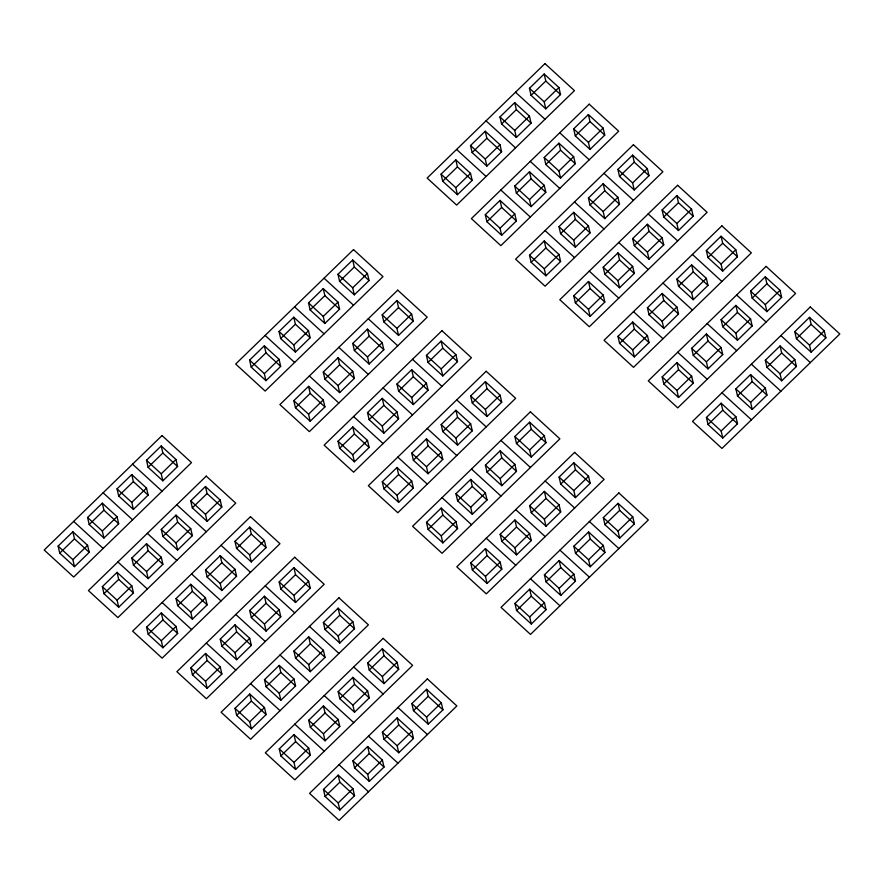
<?xml version="1.0" encoding="UTF-8"?>
<svg xmlns="http://www.w3.org/2000/svg" width="884" height="884" viewBox="0 0 884 884"><rect width="100%" height="100%" fill="white"/><g stroke="black" fill="none" stroke-linecap="round" stroke-linejoin="round"><path stroke-width="1.33" d="M58.123 546.102L72.853 531.792L87.593 545.317L89.218 552.345L74.488 566.655L59.747 553.141L58.123 546.102L72.864 559.627L74.488 566.655M87.582 517.494L102.312 503.184L117.053 516.709L118.677 523.737L103.947 538.047L89.207 524.521L87.582 517.494L102.323 531.008L103.947 538.047M117.042 488.874L131.771 474.575L146.512 488.09L148.136 495.128L133.407 509.427L118.666 495.913L117.042 488.874L131.782 502.399L133.407 509.427M146.49 460.266L161.22 445.956L175.96 459.481L177.585 466.509L162.855 480.819L148.114 467.304L146.49 460.266L161.231 473.791L162.855 480.819M249.597 360.119L264.327 345.821L279.068 359.335L280.692 366.374L265.962 380.673L251.222 367.158L249.597 360.119L264.338 373.645L265.962 380.673M279.057 331.511L293.775 317.212L308.516 330.726L310.14 337.754L295.422 352.064L280.67 338.55L279.057 331.511L293.797 345.036L295.422 352.064M308.505 302.903L323.235 288.593L337.975 302.118L339.6 309.146L324.87 323.456L310.129 309.93L308.505 302.903L323.246 316.417L324.87 323.456M337.964 274.294L352.694 259.984L367.435 273.499L369.059 280.537L354.329 294.836L339.589 281.322L337.964 274.294L352.705 287.808L354.329 294.836M441.061 174.148L455.79 159.838L470.531 173.363L472.155 180.391L457.426 194.701L442.685 181.176L441.061 174.148L455.801 187.662L457.426 194.701M470.52 145.54L485.25 131.23L499.99 144.744L501.615 151.783L486.885 166.082L472.144 152.567L470.52 145.54L485.261 159.054L486.885 166.082M499.979 116.92L514.709 102.621L529.45 116.135L531.074 123.163L516.344 137.473L501.604 123.959L499.979 116.92L514.72 130.445L516.344 137.473M529.439 88.312L544.168 74.002L558.909 87.527L560.533 94.555L545.804 108.865L531.063 95.339L529.439 88.312L544.179 101.826L545.804 108.865M59.747 553.141L74.477 538.831L72.853 531.792M89.207 524.521L103.936 510.223L102.312 503.184M118.666 495.913L133.385 481.603L131.771 474.575M148.114 467.304L162.844 452.995L161.22 445.956M251.222 367.158L265.951 352.849L264.327 345.821M280.67 338.55L295.4 324.24L293.775 317.212M310.129 309.93L324.859 295.632L323.235 288.593M339.589 281.322L354.318 267.012L352.694 259.984M442.685 181.176L457.415 166.877L455.79 159.838M472.144 152.567L486.874 138.258L485.25 131.23M501.604 123.959L516.333 109.649L514.709 102.621M531.063 95.339L545.793 81.041L544.168 74.002M72.864 559.627L87.593 545.317M102.323 531.008L117.053 516.709M131.782 502.399L146.512 488.09M161.231 473.791L175.96 459.481M264.338 373.645L279.068 359.335M293.797 345.036L308.516 330.726M323.246 316.417L337.975 302.118M352.705 287.808L367.435 273.499M455.801 187.662L470.531 173.363M485.261 159.054L499.99 144.744M514.72 130.445L529.45 116.135M544.179 101.826L558.909 87.527M102.345 586.656L117.075 572.357L131.815 585.871L133.44 592.91L118.71 607.209L103.969 593.694L102.345 586.656L117.086 600.181L118.71 607.209M131.804 558.047L146.534 543.737L161.275 557.263L162.899 564.29L148.169 578.6L133.429 565.075L131.804 558.047L146.545 571.572L148.169 578.6M161.264 529.439L175.993 515.129L190.734 528.654L192.358 535.682L177.629 549.992L162.888 536.466L161.264 529.439L176.004 542.953L177.629 549.992M190.723 500.819L205.453 486.52L220.193 500.035L221.818 507.073L207.088 521.372L192.347 507.858L190.723 500.819L205.464 514.344L207.088 521.372M293.819 400.684L308.549 386.374L323.29 399.899L324.914 406.927L310.185 421.237L295.444 407.712L293.819 400.684L308.56 414.198L310.185 421.237M323.279 372.065L338.008 357.766L352.749 371.28L354.373 378.319L339.644 392.618L324.903 379.103L323.279 372.065L338.019 385.59L339.644 392.618M352.738 343.456L367.457 329.146L382.197 342.672L383.822 349.699L369.103 364.009L354.351 350.495L352.738 343.456L367.479 356.981L369.103 364.009M382.186 314.848L396.916 300.538L411.657 314.063L413.281 321.091L398.551 335.401L383.811 321.875L382.186 314.848L396.927 328.362L398.551 335.401M485.294 214.702L500.024 200.403L514.764 213.917L516.389 220.945L501.659 235.255L486.918 221.74L485.294 214.702L500.035 228.227L501.659 235.255M514.742 186.093L529.472 171.783L544.212 185.308L545.837 192.336L531.107 206.646L516.366 193.121L514.742 186.093L529.483 199.607L531.107 206.646M544.201 157.485L558.931 143.175L573.672 156.689L575.296 163.728L560.567 178.027L545.826 164.512L544.201 157.485L558.942 170.999L560.567 178.027M573.661 128.865L588.39 114.566L603.131 128.081L604.755 135.108L590.026 149.418L575.285 135.904L573.661 128.865L588.401 142.39L590.026 149.418M103.969 593.694L118.699 579.385L117.075 572.357M133.429 565.075L148.158 550.776L146.534 543.737M162.888 536.466L177.618 522.168L175.993 515.129M192.347 507.858L207.066 493.548L205.453 486.52M295.444 407.712L310.173 393.413L308.549 386.374M324.903 379.103L339.633 364.794L338.008 357.766M354.351 350.495L369.081 336.185L367.457 329.146M383.811 321.875L398.54 307.577L396.916 300.538M486.918 221.74L501.637 207.431L500.024 200.403M516.366 193.121L531.096 178.822L529.472 171.783M545.826 164.512L560.555 150.203L558.931 143.175M575.285 135.904L590.015 121.594L588.39 114.566M117.086 600.181L131.815 585.871M146.545 571.572L161.275 557.263M176.004 542.953L190.734 528.654M205.464 514.344L220.193 500.035M308.56 414.198L323.29 399.899M338.019 385.59L352.749 371.28M367.479 356.981L382.197 342.672M396.927 328.362L411.657 314.063M500.035 228.227L514.764 213.917M529.483 199.607L544.212 185.308M558.942 170.999L573.672 156.689M588.401 142.39L603.131 128.081M146.567 627.22L161.297 612.91L176.038 626.424L177.662 633.463L162.932 647.773L148.192 634.248L146.567 627.22L161.319 640.734L162.932 647.773M176.026 598.601L190.756 584.302L205.497 597.816L207.121 604.855L192.392 619.154L177.651 605.639L176.026 598.601L190.767 612.126L192.392 619.154M205.486 569.992L220.215 555.682L234.956 569.208L236.581 576.235L221.851 590.545L207.11 577.02L205.486 569.992L220.227 583.506L221.851 590.545M234.945 541.384L249.675 527.074L264.415 540.599L266.04 547.627L251.31 561.937L236.569 548.412L234.945 541.384L249.686 554.898L251.31 561.937M338.042 441.238L352.771 426.928L367.512 440.453L369.136 447.481L354.407 461.791L339.666 448.276L338.042 441.238L352.782 454.763L354.407 461.791M367.501 412.629L382.231 398.319L396.971 411.845L398.596 418.872L383.866 433.182L369.125 419.657L367.501 412.629L382.242 426.143L383.866 433.182M396.96 384.01L411.69 369.711L426.431 383.225L428.055 390.264L413.325 404.563L398.585 391.048L396.96 384.01L411.701 397.535L413.325 404.563M426.419 355.401L441.138 341.091L455.89 354.617L457.503 361.644L442.785 375.954L428.033 362.44L426.419 355.401L441.16 368.926L442.785 375.954M529.516 255.255L544.246 240.956L558.986 254.47L560.611 261.509L545.881 275.808L531.14 262.294L529.516 255.255L544.257 268.78L545.881 275.808M558.975 226.647L573.705 212.348L588.446 225.862L590.07 232.89L575.34 247.2L560.6 233.685L558.975 226.647L573.716 240.172L575.34 247.2M588.424 198.038L603.153 183.728L617.894 197.254L619.518 204.281L604.789 218.591L590.048 205.066L588.424 198.038L603.164 211.552L604.789 218.591M617.883 169.43L632.612 155.12L647.353 168.634L648.978 175.673L634.248 189.972L619.507 176.457L617.883 169.43L632.624 182.944L634.248 189.972M148.192 634.248L162.921 619.938L161.297 612.91M177.651 605.639L192.38 591.33L190.756 584.302M207.11 577.02L221.84 562.721L220.215 555.682M236.569 548.412L251.299 534.102L249.675 527.074M339.666 448.276L354.396 433.967L352.771 426.928M369.125 419.657L383.855 405.358L382.231 398.319M398.585 391.048L413.314 376.739L411.69 369.711M428.033 362.44L442.762 348.13L441.138 341.091M531.14 262.294L545.87 247.984L544.246 240.956M560.6 233.685L575.318 219.376L573.705 212.348M590.048 205.066L604.778 190.767L603.153 183.728M619.507 176.457L634.237 162.148L632.612 155.12M161.319 640.734L176.038 626.424M190.767 612.126L205.497 597.816M220.227 583.506L234.956 569.208M249.686 554.898L264.415 540.599M352.782 454.763L367.512 440.453M382.242 426.143L396.971 411.845M411.701 397.535L426.431 383.225M441.16 368.926L455.89 354.617M544.257 268.78L558.986 254.47M573.716 240.172L588.446 225.862M603.164 211.552L617.894 197.254M632.624 182.944L647.353 168.634M190.8 667.774L205.53 653.464L220.271 666.989L221.895 674.017L207.165 688.327L192.425 674.801L190.8 667.774L205.541 681.288L207.165 688.327M220.249 639.165L234.978 624.855L249.719 638.37L251.343 645.408L236.614 659.718L221.873 646.193L220.249 639.165L235 652.679L236.614 659.718M249.708 610.546L264.438 596.247L279.178 609.761L280.803 616.8L266.073 631.099L251.332 617.584L249.708 610.546L264.449 624.071L266.073 631.099M279.167 581.937L293.897 567.627L308.638 581.153L310.262 588.18L295.532 602.49L280.792 588.965L279.167 581.937L293.908 595.451L295.532 602.49M382.264 481.791L396.993 467.492L411.734 481.007L413.358 488.045L398.629 502.344L383.888 488.83L382.264 481.791L397.004 495.316L398.629 502.344M411.723 453.183L426.453 438.873L441.193 452.398L442.818 459.426L428.088 473.736L413.347 460.21L411.723 453.183L426.464 466.708L428.088 473.736M441.182 424.574L455.912 410.264L470.653 423.79L472.277 430.817L457.547 445.127L442.807 431.602L441.182 424.574L455.923 438.088L457.547 445.127M470.642 395.955L485.371 381.656L500.112 395.17L501.736 402.209L487.007 416.508L472.266 402.993L470.642 395.955L485.382 409.48L487.007 416.508M573.738 295.82L588.468 281.51L603.208 295.035L604.833 302.063L590.103 316.373L575.362 302.847L573.738 295.82L588.479 309.334L590.103 316.373M603.197 267.2L617.927 252.901L632.668 266.416L634.292 273.454L619.562 287.753L604.822 274.239L603.197 267.2L617.938 280.725L619.562 287.753M632.657 238.592L647.386 224.282L662.127 237.807L663.751 244.835L649.022 259.145L634.281 245.63L632.657 238.592L647.397 252.117L649.022 259.145M662.105 209.983L676.835 195.673L691.575 209.199L693.2 216.226L678.47 230.536L663.729 217.011L662.105 209.983L676.857 223.497L678.47 230.536M192.425 674.801L207.143 660.503L205.53 653.464M221.873 646.193L236.603 631.883L234.978 624.855M251.332 617.584L266.062 603.275L264.438 596.247M280.792 588.965L295.521 574.666L293.897 567.627M383.888 488.83L398.618 474.52L396.993 467.492M413.347 460.21L428.077 445.912L426.453 438.873M442.807 431.602L457.536 417.292L455.912 410.264M472.266 402.993L486.996 388.684L485.371 381.656M575.362 302.847L590.092 288.549L588.468 281.51M604.822 274.239L619.551 259.929L617.927 252.901M634.281 245.63L649 231.321L647.386 224.282M663.729 217.011L678.459 202.712L676.835 195.673M205.541 681.288L220.271 666.989M235 652.679L249.719 638.37M264.449 624.071L279.178 609.761M293.908 595.451L308.638 581.153M397.004 495.316L411.734 481.007M426.464 466.708L441.193 452.398M455.923 438.088L470.653 423.79M485.382 409.48L500.112 395.17M588.479 309.334L603.208 295.035M617.938 280.725L632.668 266.416M647.397 252.117L662.127 237.807M676.857 223.497L691.575 209.199M235.022 708.327L249.752 694.028L264.493 707.543L266.117 714.57L251.387 728.88L236.647 715.366L235.022 708.327L249.763 721.852L251.387 728.88M264.482 679.719L279.211 665.409L293.952 678.934L295.576 685.962L280.847 700.272L266.106 686.746L264.482 679.719L279.222 693.233L280.847 700.272M293.93 651.11L308.66 636.8L323.4 650.315L325.025 657.353L310.295 671.652L295.554 658.138L293.93 651.11L308.682 664.624L310.295 671.652M323.389 622.491L338.119 608.192L352.86 621.706L354.484 628.745L339.754 643.044L325.014 629.53L323.389 622.491L338.13 636.016L339.754 643.044M426.497 522.356L441.215 508.046L455.967 521.56L457.581 528.599L442.862 542.909L428.11 529.383L426.497 522.356L441.238 535.87L442.862 542.909M455.945 493.736L470.675 479.437L485.415 492.952L487.04 499.99L472.31 514.289L457.569 500.775L455.945 493.736L470.686 507.261L472.31 514.289M485.404 465.128L500.134 450.818L514.875 464.343L516.499 471.371L501.769 485.681L487.029 472.155L485.404 465.128L500.145 478.642L501.769 485.681M514.864 436.519L529.593 422.209L544.334 435.724L545.958 442.762L531.229 457.072L516.488 443.547L514.864 436.519L529.604 450.033L531.229 457.072M617.96 336.373L632.69 322.063L647.431 335.589L649.055 342.616L634.325 356.926L619.585 343.401L617.96 336.373L632.701 349.898L634.325 356.926M647.419 307.765L662.149 293.455L676.89 306.98L678.514 314.008L663.785 328.318L649.044 314.792L647.419 307.765L662.16 321.279L663.785 328.318M676.879 279.145L691.608 264.846L706.349 278.361L707.974 285.399L693.244 299.698L678.503 286.184L676.879 279.145L691.62 292.67L693.244 299.698M706.338 250.537L721.068 236.227L735.808 249.752L737.433 256.78L722.703 271.09L707.962 257.575L706.338 250.537L721.079 264.062L722.703 271.09M236.647 715.366L251.376 701.056L249.752 694.028M266.106 686.746L280.836 672.448L279.211 665.409M295.554 658.138L310.284 643.828L308.66 636.8M325.014 629.53L339.743 615.22L338.119 608.192M428.11 529.383L442.84 515.074L441.215 508.046M457.569 500.775L472.299 486.465L470.675 479.437M487.029 472.155L501.758 457.857L500.134 450.818M516.488 443.547L531.218 429.237L529.593 422.209M619.585 343.401L634.314 329.102L632.69 322.063M649.044 314.792L663.774 300.494L662.149 293.455M678.503 286.184L693.233 271.874L691.608 264.846M707.962 257.575L722.681 243.266L721.068 236.227M249.763 721.852L264.493 707.543M279.222 693.233L293.952 678.934M308.682 664.624L323.4 650.315M338.13 636.016L352.86 621.706M441.238 535.87L455.967 521.56M470.686 507.261L485.415 492.952M500.145 478.642L514.875 464.343M529.604 450.033L544.334 435.724M632.701 349.898L647.431 335.589M662.16 321.279L676.89 306.98M691.62 292.67L706.349 278.361M721.079 264.062L735.808 249.752M279.245 748.892L293.974 734.582L308.715 748.096L310.339 755.135L295.61 769.434L280.869 755.919L279.245 748.892L293.985 762.406L295.61 769.434M308.704 720.272L323.433 705.973L338.174 719.488L339.799 726.515L325.069 740.825L310.328 727.311L308.704 720.272L323.445 733.797L325.069 740.825M338.163 691.664L352.893 677.354L367.633 690.879L369.258 697.907L354.528 712.217L339.788 698.691L338.163 691.664L352.904 705.178L354.528 712.217M367.611 663.055L382.341 648.745L397.082 662.26L398.706 669.298L383.976 683.597L369.236 670.083L367.611 663.055L382.363 676.569L383.976 683.597M470.719 562.909L485.449 548.599L500.189 562.125L501.814 569.152L487.084 583.462L472.343 569.937L470.719 562.909L485.46 576.423L487.084 583.462M500.178 534.301L514.897 519.991L529.649 533.505L531.262 540.544L516.543 554.854L501.803 541.328L500.178 534.301L514.919 547.815L516.543 554.854M529.626 505.681L544.356 491.382L559.097 504.897L560.721 511.935L545.992 526.234L531.251 512.72L529.626 505.681L544.367 519.206L545.992 526.234M559.086 477.073L573.815 462.763L588.556 476.288L590.181 483.316L575.451 497.626L560.71 484.101L559.086 477.073L573.826 490.587L575.451 497.626M662.182 376.927L676.912 362.628L691.653 376.142L693.277 383.181L678.547 397.48L663.807 383.965L662.182 376.927L676.934 390.452L678.547 397.48M691.642 348.318L706.371 334.008L721.112 347.534L722.736 354.561L708.007 368.871L693.266 355.346L691.642 348.318L706.382 361.832L708.007 368.871M721.101 319.71L735.831 305.4L750.571 318.925L752.196 325.953L737.466 340.263L722.725 326.737L721.101 319.71L735.842 333.224L737.466 340.263M750.56 291.09L765.29 276.791L780.031 290.306L781.655 297.344L766.925 311.643L752.185 298.129L750.56 291.09L765.301 304.615L766.925 311.643M280.869 755.919L295.599 741.61L293.974 734.582M310.328 727.311L325.058 713.001L323.433 705.973M339.788 698.691L354.517 684.393L352.893 677.354M369.236 670.083L383.965 655.773L382.341 648.745M472.343 569.937L487.073 555.638L485.449 548.599M501.803 541.328L516.521 527.019L514.897 519.991M531.251 512.72L545.981 498.41L544.356 491.382M560.71 484.101L575.44 469.802L573.815 462.763M663.807 383.965L678.536 369.656L676.912 362.628M693.266 355.346L707.996 341.047L706.371 334.008M722.725 326.737L737.455 312.428L735.831 305.4M752.185 298.129L766.914 283.819L765.29 276.791M293.985 762.406L308.715 748.096M323.445 733.797L338.174 719.488M352.904 705.178L367.633 690.879M382.363 676.569L397.082 662.26M485.46 576.423L500.189 562.125M514.919 547.815L529.649 533.505M544.367 519.206L559.097 504.897M573.826 490.587L588.556 476.288M676.934 390.452L691.653 376.142M706.382 361.832L721.112 347.534M735.842 333.224L750.571 318.925M765.301 304.615L780.031 290.306M323.467 789.445L338.196 775.135L352.937 788.661L354.561 795.688L339.832 809.998L325.091 796.473L323.467 789.445L338.207 802.959L339.832 809.998M352.926 760.837L367.656 746.527L382.396 760.041L384.021 767.08L369.291 781.379L354.55 767.864L352.926 760.837L367.667 774.351L369.291 781.379M382.385 732.217L397.115 717.918L411.856 731.433L413.48 738.46L398.75 752.77L384.01 739.256L382.385 732.217L397.126 745.742L398.75 752.77M411.845 703.609L426.574 689.299L441.315 702.824L442.939 709.852L428.21 724.162L413.469 710.637L411.845 703.609L426.585 717.123L428.21 724.162M514.941 603.463L529.671 589.164L544.411 602.678L546.036 609.706L531.306 624.016L516.565 610.501L514.941 603.463L529.682 616.988L531.306 624.016M544.4 574.854L559.13 560.544L573.871 574.07L575.495 581.097L560.765 595.407L546.025 581.882L544.4 574.854L559.141 588.368L560.765 595.407M573.86 546.246L588.578 531.936L603.33 545.45L604.943 552.489L590.225 566.788L575.484 553.274L573.86 546.246L588.6 559.76L590.225 566.788M603.308 517.626L618.038 503.327L632.778 516.842L634.403 523.88L619.673 538.179L604.932 524.665L603.308 517.626L618.049 531.151L619.673 538.179M706.415 417.491L721.145 403.181L735.886 416.696L737.51 423.734L722.78 438.044L708.04 424.519L706.415 417.491L721.156 431.005L722.78 438.044M735.864 388.872L750.593 374.573L765.334 388.087L766.958 395.126L752.229 409.425L737.488 395.91L735.864 388.872L750.615 402.397L752.229 409.425M765.323 360.263L780.053 345.953L794.793 359.479L796.418 366.506L781.688 380.816L766.947 367.291L765.323 360.263L780.064 373.777L781.688 380.816M794.782 331.655L809.512 317.345L824.253 330.859L825.877 337.898L811.147 352.208L796.407 338.683L794.782 331.655L809.523 345.169L811.147 352.208M325.091 796.473L339.821 782.174L338.196 775.135M354.55 767.864L369.28 753.555L367.656 746.527M384.01 739.256L398.739 724.946L397.115 717.918M413.469 710.637L428.199 696.338L426.574 689.299M516.565 610.501L531.295 596.192L529.671 589.164M546.025 581.882L560.754 567.583L559.13 560.544M575.484 553.274L590.203 538.964L588.578 531.936M604.932 524.665L619.662 510.355L618.038 503.327M708.04 424.519L722.769 410.209L721.145 403.181M737.488 395.91L752.218 381.601L750.593 374.573M766.947 367.291L781.677 352.992L780.053 345.953M796.407 338.683L811.136 324.373L809.512 317.345M338.207 802.959L352.937 788.661M367.667 774.351L382.396 760.041M397.126 745.742L411.856 731.433M426.585 717.123L441.315 702.824M529.682 616.988L544.411 602.678M559.141 588.368L573.871 574.07M588.6 559.76L603.33 545.45M618.049 531.151L632.778 516.842M721.156 431.005L735.886 416.696M750.615 402.397L765.334 388.087M780.064 373.777L794.793 359.479M809.523 345.169L824.253 330.859M545.793 81.041L560.533 94.555M590.015 121.594L604.755 135.108M634.237 162.148L648.978 175.673M678.459 202.712L693.2 216.226M722.681 243.266L737.433 256.78M766.914 283.819L781.655 297.344M811.136 324.373L825.877 337.898M515.516 92.223L544.997 119.263M559.738 132.777L589.219 159.816M603.96 173.33L633.441 200.37M648.182 213.895L677.674 240.934M692.415 254.448L721.896 281.488M736.637 295.002L766.119 322.041M780.859 335.566L810.341 362.595M516.333 109.649L531.074 123.163M560.555 150.203L575.296 163.728M604.778 190.767L619.518 204.281M649 231.321L663.751 244.835M693.233 271.874L707.974 285.399M737.455 312.428L752.196 325.953M781.677 352.992L796.418 366.506M486.056 120.832L515.538 147.871M530.278 161.385L559.76 188.425M574.501 201.95L603.993 228.989M618.734 242.503L648.215 269.543M662.956 283.057L692.437 310.096M707.178 323.621L736.659 350.65M751.4 364.175L780.881 391.214M486.874 138.258L501.615 151.783M531.096 178.822L545.837 192.336M575.318 219.376L590.07 232.89M619.551 259.929L634.292 273.454M663.774 300.494L678.514 314.008M707.996 341.047L722.736 354.561M752.218 381.601L766.958 395.126M456.597 149.44L486.078 176.48M500.819 190.005L530.312 217.044M545.052 230.558L574.534 257.598M589.274 271.112L618.756 298.151M633.496 311.676L662.978 338.705M677.719 352.23L707.2 379.269M721.941 392.783L751.433 419.823M457.415 166.877L472.155 180.391M501.637 207.431L516.389 220.945M545.87 247.984L560.611 261.509M590.092 288.549L604.833 302.063M634.314 329.102L649.055 342.616M678.536 369.656L693.277 383.181M722.769 410.209L737.51 423.734M354.318 267.012L369.059 280.537M398.54 307.577L413.281 321.091M442.762 348.13L457.503 361.644M486.996 388.684L501.736 402.209M531.218 429.237L545.958 442.762M575.44 469.802L590.181 483.316M619.662 510.355L634.403 523.88M324.041 278.195L353.523 305.234M368.263 318.759L397.745 345.799M412.497 359.313L441.978 386.352M456.719 399.866L486.2 426.906M500.941 440.431L530.422 467.459M545.163 480.984L574.644 508.024M589.385 521.538L618.877 548.577M324.859 295.632L339.6 309.146M369.081 336.185L383.822 349.699M413.314 376.739L428.055 390.264M457.536 417.292L472.277 430.817M501.758 457.857L516.499 471.371M545.981 498.41L560.721 511.935M590.203 538.964L604.943 552.489M294.582 306.814L324.063 333.854M338.804 347.368L368.296 374.407M383.037 387.921L412.519 414.961M427.259 428.486L456.741 455.514M471.481 469.039L500.963 496.079M515.703 509.593L545.196 536.632M559.937 550.146L589.418 577.186M295.4 324.24L310.14 337.754M339.633 364.794L354.373 378.319M383.855 405.358L398.596 418.872M428.077 445.912L442.818 459.426M472.299 486.465L487.04 499.99M516.521 527.019L531.262 540.544M560.754 567.583L575.495 581.097M265.123 335.423L294.615 362.462M309.356 375.976L338.837 403.016M353.578 416.541L383.059 443.569M397.8 457.094L427.281 484.134M442.022 497.648L471.503 524.687M486.255 538.201L515.737 565.241M530.477 578.766L559.959 605.805M265.951 352.849L280.692 366.374M310.173 393.413L324.914 406.927M354.396 433.967L369.136 447.481M398.618 474.52L413.358 488.045M442.84 515.074L457.581 528.599M487.073 555.638L501.814 569.152M531.295 596.192L546.036 609.706M162.844 452.995L177.585 466.509M207.066 493.548L221.818 507.073M251.299 534.102L266.04 547.627M295.521 574.666L310.262 588.18M339.743 615.22L354.484 628.745M383.965 655.773L398.706 669.298M428.199 696.338L442.939 709.852M132.567 464.177L162.059 491.217M176.8 504.731L206.281 531.77M221.022 545.295L250.503 572.324M265.244 585.849L294.726 612.888M309.466 626.402L338.948 653.442M353.688 666.956L383.181 693.995M397.922 707.52L427.403 734.56M133.385 481.603L148.136 495.128M177.618 522.168L192.358 535.682M221.84 562.721L236.581 576.235M266.062 603.275L280.803 616.8M310.284 643.828L325.025 657.353M354.517 684.393L369.258 697.907M398.739 724.946L413.48 738.46M103.119 492.786L132.6 519.825M147.341 533.35L176.822 560.379M191.563 573.904L221.044 600.943M235.785 614.457L265.266 641.497M280.007 655.011L309.499 682.05M324.24 695.575L353.722 722.615M368.462 736.129L397.944 763.168M103.936 510.223L118.677 523.737M148.158 550.776L162.899 564.29M192.38 591.33L207.121 604.855M236.603 631.883L251.343 645.408M280.836 672.448L295.576 685.962M325.058 713.001L339.799 726.515M369.28 753.555L384.021 767.08M73.659 521.405L103.141 548.434M117.881 561.959L147.363 588.998M162.103 602.512L191.585 629.552M206.326 643.066L235.818 670.105M250.559 683.63L280.04 710.67M294.781 724.184L324.262 751.223M339.003 764.737L368.484 791.777M74.477 538.831L89.218 552.345M118.699 579.385L133.44 592.91M162.921 619.938L177.662 633.463M207.143 660.503L221.895 674.017M251.376 701.056L266.117 714.57M295.599 741.61L310.339 755.135M339.821 782.174L354.561 795.688M162.026 435.569L44.2 550.014L73.681 577.053L191.508 462.597L162.026 435.569M353.501 249.586L235.674 364.031L265.156 391.071L382.982 276.626L353.501 249.586M544.975 63.604L427.138 178.06L456.63 205.099L574.456 90.643L544.975 63.604M206.248 476.122L88.422 590.567L117.904 617.607L235.741 503.162L206.248 476.122M397.723 290.14L279.897 404.596L309.378 431.624L427.204 317.179L397.723 290.14M589.197 104.168L471.371 218.613L500.852 245.653L618.678 131.208L589.197 104.168M250.481 516.676L132.644 631.132L162.137 658.16L279.963 543.715L250.481 516.676M441.945 330.704L324.119 445.149L353.6 472.189L471.426 357.733L441.945 330.704M633.419 144.722L515.593 259.167L545.074 286.206L662.901 171.761L633.419 144.722M294.703 557.24L176.877 671.685L206.359 698.725L324.185 584.269L294.703 557.24M486.178 371.258L368.341 485.703L397.822 512.742L515.659 398.297L486.178 371.258M677.641 185.275L559.815 299.731L589.296 326.76L707.123 212.315L677.641 185.275M338.926 597.794L221.099 712.239L250.581 739.278L368.407 624.833L338.926 597.794M530.4 411.811L412.574 526.267L442.055 553.296L559.881 438.851L530.4 411.811M721.863 225.84L604.037 340.285L633.519 367.324L751.356 252.868L721.863 225.84M383.148 638.347L265.322 752.792L294.803 779.832L412.629 665.387L383.148 638.347M574.622 452.376L456.796 566.821L486.277 593.86L604.104 479.404L574.622 452.376M766.096 266.393L648.259 380.838L677.752 407.878L795.578 293.433L766.096 266.393M427.37 678.901L309.544 793.357L339.025 820.396L456.862 705.94L427.37 678.901M618.844 492.929L501.018 607.374L530.499 634.414L648.326 519.969L618.844 492.929M810.319 306.947L692.492 421.403L721.974 448.431L839.8 333.986L810.319 306.947"/></g></svg>
